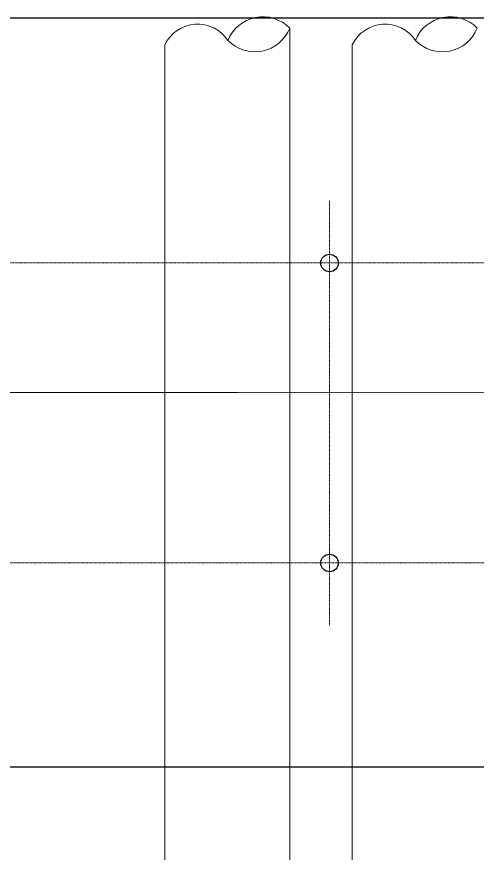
# Model space of a CAD drawing. Header units: inches. Extents: x 8618018 to 8935006, y 2431589 to 2567223.
# Drawn here: x 8664811 to 8665179, y 2518721 to 2519391 of the extents above; entities that cross this region are included whole.
import ezdxf

# ---------------------------------------------------------------- set-up
doc = ezdxf.new("R2010")
doc.units = ezdxf.units.IN
doc.header["$MEASUREMENT"] = 0
doc.linetypes.add('CENTER', pattern=[2, 1.25, -0.25, 0.25, -0.25])
for name, color, linetype in [('CCT', 4, 'Continuous'), ('Civil', 252, 'Continuous'), ('CIVIL ANCHOR', 252, 'Continuous')]:
    doc.layers.add(name, color=color, linetype=linetype)
doc.layers.add('CL', color=252, linetype='CENTER', lineweight=5)
doc.layers.add('PCT', color=2, linetype='Continuous', lineweight=15)

# ---------------------------------------------------------------- blocks, each defined once
blk = doc.blocks.new('GA CRM')
at = {"layer": 'Civil', "ltscale": 25}
blk.add_lwpolyline([(36355, 48049.75), (39255, 48049.75), (39255, 47449.75), (36355, 47449.75)], close=True, dxfattribs=at)
at = {"layer": 'CIVIL ANCHOR'}
for centre in [(36979.83, 47853.46), (36979.83, 47613.32)]:
    blk.add_circle(centre, 7, dxfattribs=at)
at = {"layer": 'CL', "ltscale": 0.1}
for p, q in [((36979.83, 47903.46), (36979.83, 47563.32)), ((36380.23, 47853.46), (37579.43, 47853.46)), ((37579.43, 47613.32), (36380.23, 47613.32))]:
    blk.add_line(p, q, dxfattribs=at)
at = {"layer": 'CL', "ltscale": 0.4}
blk.add_line((36272.5, 47749.75), (39337.5, 47749.75), dxfattribs=at)

msp = doc.modelspace()

# ---------------------------------------------------------------- block references
at = {"color": 252}
msp.add_blockref('GA CRM', (8628081, 2471340), dxfattribs=at)

# ---------------------------------------------------------------- next in the draw order: linework, layer by layer
at = {"layer": 'CCT', "color": 4, "lineweight": 0, "ltscale": 300}
for p, q in [((8665029.03, 2519381.5), (8665029.03, 2518118)), ((8664929.03, 2519368.16), (8664929.03, 2518018))]:
    msp.add_line(p, q, dxfattribs=at)
for centre, radius, start, end in [((8665007.51, 2519360.47), 30.09, 44.33811, 158.33623), ((8664955.26, 2519355.4), 29.18, 33.68473, 154.04833), ((8665001.06, 2519392.61), 30.09, 224.33811, 338.33623)]:
    msp.add_arc(centre, radius, start, end, dxfattribs=at)
at = {"layer": 'PCT', "color": 2, "lineweight": 0, "ltscale": 300}
msp.add_line((8665079.03, 2519368.16), (8665079.03, 2518168), dxfattribs=at)
for centre, radius, start, end in [((8665157.51, 2519360.47), 30.09, 44.33811, 158.33623), ((8665105.26, 2519355.4), 29.18, 33.68473, 154.04833), ((8665151.06, 2519392.61), 30.09, 224.33811, 338.33623)]:
    msp.add_arc(centre, radius, start, end, dxfattribs=at)

doc.saveas('drawing.dxf')
